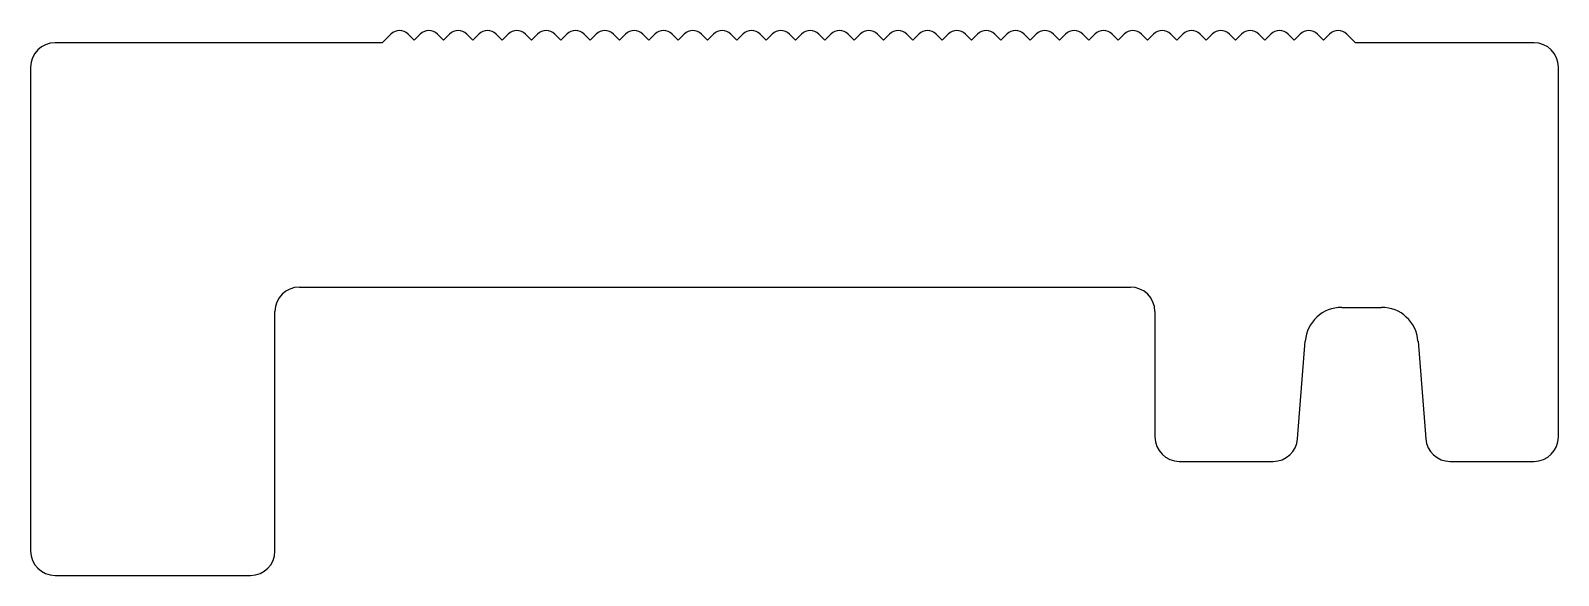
# Model space of a CAD drawing. Extents: x 1792.9 to 1824.2, y 2312.1 to 2323.3.
import ezdxf

# ---------------------------------------------------------------- set-up
doc = ezdxf.new("R2010")
doc.units = 0
doc.layers.get('0').update_dxf_attribs({"linetype": 'CONTINUOUS'})

msp = doc.modelspace()

# ---------------------------------------------------------------- linework, layer by layer
for p, q in [((1800.32, 2323.183), (1800.143, 2323.006)), ((1800.797, 2323.06), (1800.674, 2323.183)), ((1800.92, 2323.183), (1800.797, 2323.06)), ((1801.397, 2323.06), (1801.274, 2323.183)), ((1801.52, 2323.183), (1801.397, 2323.06)), ((1801.997, 2323.06), (1801.874, 2323.183)), ((1802.12, 2323.183), (1801.997, 2323.06)), ((1802.597, 2323.06), (1802.474, 2323.183)), ((1802.72, 2323.183), (1802.597, 2323.06)), ((1803.197, 2323.06), (1803.074, 2323.183)), ((1803.32, 2323.183), (1803.197, 2323.06)), ((1803.797, 2323.06), (1803.674, 2323.183)), ((1803.92, 2323.183), (1803.797, 2323.06)), ((1804.397, 2323.06), (1804.274, 2323.183)), ((1804.52, 2323.183), (1804.397, 2323.06)), ((1804.997, 2323.06), (1804.874, 2323.183)), ((1805.12, 2323.183), (1804.997, 2323.06)), ((1805.597, 2323.06), (1805.474, 2323.183)), ((1805.72, 2323.183), (1805.597, 2323.06)), ((1806.197, 2323.06), (1806.074, 2323.183)), ((1806.32, 2323.183), (1806.197, 2323.06)), ((1806.797, 2323.06), (1806.674, 2323.183)), ((1806.92, 2323.183), (1806.797, 2323.06)), ((1807.397, 2323.06), (1807.274, 2323.183)), ((1807.52, 2323.183), (1807.397, 2323.06)), ((1807.997, 2323.06), (1807.874, 2323.183)), ((1808.12, 2323.183), (1807.997, 2323.06)), ((1808.597, 2323.06), (1808.474, 2323.183)), ((1808.72, 2323.183), (1808.597, 2323.06)), ((1809.197, 2323.06), (1809.074, 2323.183)), ((1809.32, 2323.183), (1809.197, 2323.06)), ((1809.797, 2323.06), (1809.674, 2323.183)), ((1809.92, 2323.183), (1809.797, 2323.06)), ((1810.397, 2323.06), (1810.274, 2323.183)), ((1810.52, 2323.183), (1810.397, 2323.06)), ((1810.997, 2323.06), (1810.874, 2323.183)), ((1811.12, 2323.183), (1810.997, 2323.06)), ((1811.597, 2323.06), (1811.474, 2323.183)), ((1811.72, 2323.183), (1811.597, 2323.06)), ((1812.197, 2323.06), (1812.074, 2323.183)), ((1812.32, 2323.183), (1812.197, 2323.06)), ((1812.797, 2323.06), (1812.674, 2323.183)), ((1812.92, 2323.183), (1812.797, 2323.06)), ((1813.397, 2323.06), (1813.274, 2323.183)), ((1813.52, 2323.183), (1813.397, 2323.06)), ((1813.997, 2323.06), (1813.874, 2323.183)), ((1814.12, 2323.183), (1813.997, 2323.06)), ((1814.597, 2323.06), (1814.474, 2323.183)), ((1814.72, 2323.183), (1814.597, 2323.06)), ((1815.197, 2323.06), (1815.074, 2323.183)), ((1815.32, 2323.183), (1815.197, 2323.06)), ((1815.797, 2323.06), (1815.674, 2323.183)), ((1815.92, 2323.183), (1815.797, 2323.06)), ((1816.397, 2323.06), (1816.274, 2323.183)), ((1816.52, 2323.183), (1816.397, 2323.06)), ((1816.997, 2323.06), (1816.874, 2323.183)), ((1817.12, 2323.183), (1816.997, 2323.06)), ((1817.597, 2323.06), (1817.474, 2323.183)), ((1817.72, 2323.183), (1817.597, 2323.06)), ((1818.197, 2323.06), (1818.074, 2323.183)), ((1818.32, 2323.183), (1818.197, 2323.06)), ((1818.797, 2323.06), (1818.674, 2323.183)), ((1818.92, 2323.183), (1818.797, 2323.06)), ((1819.397, 2323.06), (1819.274, 2323.183)), ((1819.52, 2323.183), (1819.397, 2323.06)), ((1820.05, 2323.006), (1819.874, 2323.183)), ((1800.143, 2323.006), (1793.447, 2323.006)), ((1823.705, 2323.006), (1820.05, 2323.006)), ((1792.947, 2322.506), (1792.947, 2312.607)), ((1824.205, 2314.94), (1824.205, 2322.506)), ((1798.447, 2318.006), (1815.448, 2318.006)), ((1797.947, 2312.607), (1797.947, 2317.506)), ((1815.948, 2317.506), (1815.948, 2314.94)), ((1819.773, 2317.593), (1820.584, 2317.593)), ((1818.867, 2314.9), (1819.025, 2316.902)), ((1821.332, 2316.902), (1821.491, 2314.9)), ((1816.448, 2314.44), (1818.368, 2314.44)), ((1821.989, 2314.44), (1823.705, 2314.44)), ((1793.447, 2312.107), (1797.447, 2312.107))]:
    msp.add_line(p, q)
for centre, radius, start, end in [((1800.497, 2323.006), 0.25, 45, 135), ((1801.097, 2323.006), 0.25, 45, 135), ((1801.697, 2323.006), 0.25, 45, 135), ((1802.297, 2323.006), 0.25, 45, 135), ((1802.897, 2323.006), 0.25, 45, 135), ((1803.497, 2323.006), 0.25, 45, 135), ((1804.097, 2323.006), 0.25, 45, 135), ((1804.697, 2323.006), 0.25, 45, 135), ((1805.297, 2323.006), 0.25, 45, 135), ((1805.897, 2323.006), 0.25, 45, 135), ((1806.497, 2323.006), 0.25, 45, 135), ((1807.097, 2323.006), 0.25, 45, 135), ((1807.697, 2323.006), 0.25, 45, 135), ((1808.297, 2323.006), 0.25, 45, 135), ((1808.897, 2323.006), 0.25, 45, 135), ((1809.497, 2323.006), 0.25, 45, 135), ((1810.097, 2323.006), 0.25, 45, 135), ((1810.697, 2323.006), 0.25, 45, 135), ((1811.297, 2323.006), 0.25, 45, 135), ((1811.897, 2323.006), 0.25, 45, 135), ((1812.497, 2323.006), 0.25, 45, 135), ((1813.097, 2323.006), 0.25, 45, 135), ((1813.697, 2323.006), 0.25, 45, 135), ((1814.297, 2323.006), 0.25, 45, 135), ((1814.897, 2323.006), 0.25, 45, 135), ((1815.497, 2323.006), 0.25, 45, 135), ((1816.097, 2323.006), 0.25, 45, 135), ((1816.697, 2323.006), 0.25, 45, 135), ((1817.297, 2323.006), 0.25, 45, 135), ((1817.897, 2323.006), 0.25, 45, 135), ((1818.497, 2323.006), 0.25, 45, 135), ((1819.097, 2323.006), 0.25, 45, 135), ((1819.697, 2323.006), 0.25, 45, 135), ((1793.447, 2322.506), 0.5, 90, 180), ((1823.705, 2322.506), 0.5, 0, 90), ((1798.447, 2317.506), 0.5, 90, 180), ((1815.448, 2317.506), 0.5, 0, 90), ((1819.773, 2316.843), 0.75, 90, 175.4657), ((1820.584, 2316.843), 0.75, 4.5343, 90), ((1816.448, 2314.94), 0.5, 180, 270), ((1818.368, 2314.94), 0.5, 270, 355.4657), ((1821.989, 2314.94), 0.5, 184.5343, 270), ((1823.705, 2314.94), 0.5, 270, 360), ((1793.447, 2312.607), 0.5, 180, 270), ((1797.447, 2312.607), 0.5, 270, 0)]:
    msp.add_arc(centre, radius, start, end)

doc.saveas('drawing.dxf')
